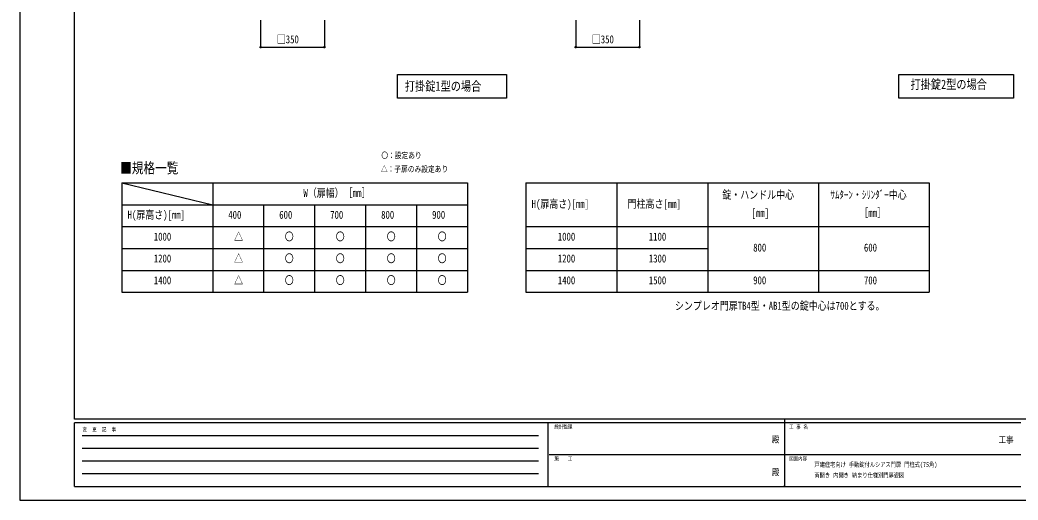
# Model space of a CAD drawing. Units: millimetres, scale not verified. Extents: x -4205 to 4205, y -2970 to 2970.
# Drawn here: x -4205 to 1279, y -2970 to -332 of the extents above; entities that cross this region are included whole.
import ezdxf
from ezdxf.enums import TextEntityAlignment as Align

# ---------------------------------------------------------------- set-up
doc = ezdxf.new("R2010")
doc.units = ezdxf.units.MM
doc.header["$LTSCALE"] = 12
doc.header["$PDMODE"] = 32
doc.header["$PDSIZE"] = 6
for name, color, linetype in [('0-2_USER1', 3, 'Continuous'), ('0-5_YKK_D', 6, 'Continuous'), ('0-6_YKK_ZWAK', 7, 'Continuous')]:
    doc.layers.add(name, color=color, linetype=linetype)
doc.styles.add('ＭＳ ゴシック', font='')
doc.styles.get('ＭＳ ゴシック').set_extended_font_data('MS Gothic')

msp = doc.modelspace()

# ---------------------------------------------------------------- linework, layer by layer
at = {"layer": '0-2_USER1'}
for p, q in [((-3646.02, -1228), (-3146.02, -1348)), ((-3646.02, -1228), (-3146.02, -1348)), ((-3646.02, -1228), (-1746.02, -1228)), ((-3646.02, -1228), (-3646.02, -1828)), ((-3146.02, -1228), (-3146.02, -1828)), ((-1746.02, -1228), (-1746.02, -1828)), ((-1426.02, -1228), (790.92, -1228)), ((-1426.02, -1228), (-1426.02, -1828)), ((-926.02, -1228), (-926.02, -1828)), ((-426.02, -1228), (-426.02, -1828)), ((182.45, -1228), (182.45, -1828)), ((790.92, -1228), (790.92, -1828)), ((-3646.02, -1348), (-1746.02, -1348)), ((-2866.02, -1348), (-2866.02, -1828)), ((-2586.02, -1348), (-2586.02, -1828)), ((-2306.02, -1348), (-2306.02, -1828)), ((-2026.02, -1348), (-2026.02, -1828)), ((-3646.02, -1468), (-1746.02, -1468)), ((-1426.02, -1468), (790.92, -1468)), ((-3646.02, -1588), (-1746.02, -1588)), ((-1426.02, -1588), (-426.02, -1588)), ((-3646.02, -1708), (-1746.02, -1708)), ((-1426.02, -1708), (790.92, -1708)), ((-3646.02, -1828), (-1746.02, -1828)), ((-1426.02, -1828), (790.92, -1828))]:
    msp.add_line(p, q, dxfattribs=at)
for points in [[(-2131.16, -762.83), (-2131.16, -632.03), (-1531.48, -632.03), (-1531.48, -762.83)], [(624, -762.03), (624, -632.03), (1253.68, -632.03), (1253.68, -762.03)]]:
    msp.add_lwpolyline(points, close=True, dxfattribs=at)
at = {"layer": '0-5_YKK_D'}
for p, q in [((-2882.48, -332.87), (-2882.48, -482.87)), ((-2532.48, -332.87), (-2532.48, -482.87)), ((-1151.48, -332.87), (-1151.48, -482.87)), ((-801.48, -332.87), (-801.48, -482.87)), ((-2882.48, -481.87), (-2532.48, -481.87)), ((-1151.48, -481.87), (-801.48, -481.87))]:
    msp.add_line(p, q, dxfattribs=at)
for centre in [(-2882.48, -481.87), (-2532.48, -481.87), (-1151.48, -481.87), (-801.48, -481.87)]:
    msp.add_circle(centre, 4.25, dxfattribs=at)
at = {"layer": '0-6_YKK_ZWAK'}
for p, q in [((-3904.98, -2525), (-3904.98, 2775)), ((3895.02, -2525), (-3904.98, -2525)), ((-1304.98, -2545), (-3904.98, -2545)), ((-3904.98, -2895), (-3904.98, -2545)), ((-1304.98, -2545), (-1304.98, -2895)), ((-4.98, -2545), (-1304.98, -2545)), ((-4.98, -2525), (-4.98, -2895)), ((1295.02, -2545), (-4.98, -2545)), ((-3862.48, -2615), (-1354.98, -2615)), ((-3862.48, -2685), (-1354.98, -2685)), ((-1297.48, -2720), (-4.98, -2720)), ((-4.98, -2720), (1295.02, -2720)), ((-3862.48, -2755), (-1354.98, -2755)), ((-3862.48, -2825), (-1354.98, -2825)), ((-3904.98, -2895), (-1304.98, -2895)), ((-1304.98, -2895), (-4.98, -2895)), ((-4.98, -2895), (1295.02, -2895))]:
    msp.add_line(p, q, dxfattribs=at)
msp.add_lwpolyline([(-4205, -2970), (4205, -2970), (4205, 2970), (-4205, 2970)], close=True, dxfattribs=at)
msp.add_point((-4.98, -2895), dxfattribs=at)

# ---------------------------------------------------------------- texts
at = {"layer": '0-2_USER1', "style": 'ＭＳ ゴシック', "width": 0.8}
for s, height, p in [('打掛錠2型の場合', 51.32, (688.04, -727.03)), ('打掛錠1型の場合', 51.32, (-2089.97, -737.03)), ('〇：設定あり', 32.99, (-2219.35, -1103)), ('■規格一覧', 58.65, (-3654.56, -1192.42)), ('△：子扉のみ設定あり', 32.99, (-2221.75, -1178)), ('W（扉幅）［㎜］', 43.99, (-2647.62, -1318)), ('H(扉高さ)[mm]', 43.99, (-1393.62, -1378)), ('門柱高さ[mm]', 43.99, (-866.42, -1378)), ('錠・ハンドル中心', 43.99, (-345.79, -1328)), ('ｻﾑﾀｰﾝ・ｼﾘﾝﾀﾞｰ中心', 43.99, (248.29, -1328)), ('[㎜]', 43.99, (-185.79, -1428)), ('［㎜］', 43.99, (406.69, -1428)), ('H(扉高さ)[mm]', 43.99, (-3613.62, -1438)), ('400', 43.99, (-3060.42, -1438)), ('600', 43.99, (-2780.42, -1438)), ('700', 43.99, (-2500.42, -1438)), ('800', 43.99, (-2220.42, -1438)), ('900', 43.99, (-1940.42, -1438)), ('1000', 43.99, (-3469.62, -1558)), ('△', 43.99, (-3028.42, -1558)), ('〇', 43.99, (-2750.02, -1558)), ('〇', 43.99, (-2470.02, -1558)), ('〇', 43.99, (-2190.02, -1558)), ('〇', 43.99, (-1910.02, -1558)), ('1000', 43.99, (-1249.62, -1558)), ('1100', 43.99, (-749.62, -1558)), ('800', 43.99, (-176.19, -1618)), ('600', 43.99, (432.29, -1618)), ('1200', 43.99, (-3469.62, -1678)), ('△', 43.99, (-3028.42, -1678)), ('〇', 43.99, (-2750.02, -1678)), ('〇', 43.99, (-2470.02, -1678)), ('〇', 43.99, (-2190.02, -1678)), ('〇', 43.99, (-1910.02, -1678)), ('1200', 43.99, (-1249.62, -1678)), ('1300', 43.99, (-749.62, -1678)), ('1400', 43.99, (-3469.62, -1798)), ('△', 43.99, (-3028.42, -1798)), ('〇', 43.99, (-2750.02, -1798)), ('〇', 43.99, (-2470.02, -1798)), ('〇', 43.99, (-2190.02, -1798)), ('〇', 43.99, (-1910.02, -1798)), ('1400', 43.99, (-1249.62, -1798)), ('1500', 43.99, (-749.62, -1798)), ('900', 43.99, (-176.19, -1798)), ('700', 43.99, (432.29, -1798)), ('シンプレオ門扉TB4型・AB1型の錠中心は700とする。', 43.99, (-606.03, -1938)), ('戸建住宅向け 手動錠付ルシアス門扉 門柱式(75角)', 25.66, (160.31, -2795.72)), ('両開き 内開き 納まり仕様別門扉姿図', 25.66, (160.31, -2854.06))]:
    msp.add_text(s, height=height, dxfattribs=at).set_placement(p, align=Align.BOTTOM_LEFT)
at = {"layer": '0-5_YKK_D', "style": 'ＭＳ ゴシック', "width": 0.8}
for p in [(-2793.88, -473.87), (-1062.88, -473.87)]:
    msp.add_text('□350', height=43.99, dxfattribs=at).set_placement(p, align=Align.BOTTOM_LEFT)
at = {"layer": '0-6_YKK_ZWAK', "style": 'ＭＳ ゴシック', "width": 0.8}
for s, height, p in [('変  更  記  事', 21.99, (-3861.31, -2600)), ('設計監理', 21.99, (-1268.31, -2585)), ('工 事 名', 21.99, (21.27, -2585)), ('殿', 36.66, (-73.67, -2665.83)), ('工事', 36.66, (1172.33, -2667.46)), ('施\u3000\u3000工', 21.99, (-1268.31, -2760)), ('図面内容', 21.99, (21.27, -2760)), ('殿', 36.66, (-73.67, -2845.83))]:
    msp.add_text(s, height=height, dxfattribs=at).set_placement(p, align=Align.BOTTOM_LEFT)

doc.saveas('drawing.dxf')
